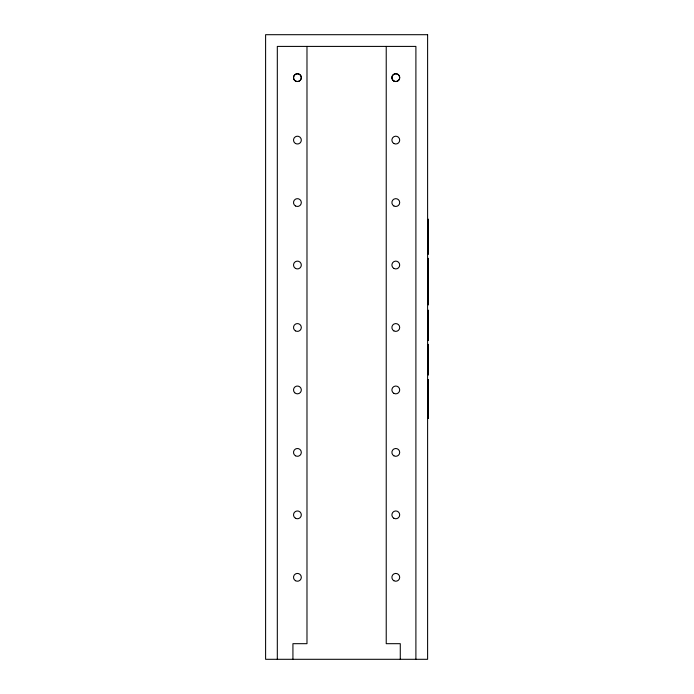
<?xml version="1.0" encoding="UTF-8"?>
<svg xmlns="http://www.w3.org/2000/svg" width="694" height="694" viewBox="0 0 694 694"><rect width="100%" height="100%" fill="white"/><g stroke="black" fill="none" stroke-linecap="round" stroke-linejoin="round"><path stroke-width="1.04" d="M427.608 379.592L428.389 379.592L428.389 418.465L427.608 418.465M427.608 379.809L428.389 379.757M427.608 380.251L428.389 380.251M427.608 380.442L428.389 380.442M427.608 381.041L428.389 381.041M427.608 381.483L428.389 381.483M427.608 382.082L428.389 382.082M427.608 382.906L428.389 382.906M427.608 383.357L428.389 383.357M427.608 384.71L428.389 384.71M427.608 384.832L428.389 384.832M427.608 386.523L428.389 386.523M427.608 386.914L428.389 386.914M427.608 388.432L428.389 388.432M427.608 389.395L428.389 389.395M427.608 391.442L428.389 391.468M427.608 391.642L428.389 391.642M427.608 391.737L428.389 391.737M427.608 392.067L428.389 392.067M427.608 392.231L428.389 392.231M427.608 392.613L428.389 392.613M427.608 393.238L428.389 393.238M427.608 393.992L428.389 393.992M427.608 394.678L428.389 394.678M427.608 395.649L428.389 395.754M427.608 396.465L428.389 396.465M427.608 398.061L428.389 398.061M427.608 398.521L428.389 398.495M427.608 401.071L428.389 401.071M427.608 402.355L428.389 402.355M427.608 403.5L428.389 403.5M427.608 405.331L428.389 405.331M427.608 406.641L428.389 406.641M427.608 411.212L428.389 411.212M427.608 413.407L428.389 413.407M427.608 416.738L428.389 416.738M427.617 416.981L428.389 416.981M427.608 417.641L428.389 417.641M428.389 219.131L428.389 254.412M428.389 258.272L428.389 304.944M428.389 310.14L428.389 340.589M428.389 344.302L428.389 375.081M415.897 659.3L415.897 46.411L277.314 46.411L277.314 659.3M400.282 659.3L400.282 643.685L386.228 643.685L386.228 46.411M306.982 46.411L306.982 643.685L292.929 643.685L292.929 659.3M427.608 34.7L265.602 34.7L265.602 659.3L427.608 659.3L427.608 34.7M428.389 405.721L427.608 405.721L428.389 405.764M295.471 81.025A3.904 3.904 0 0 0 301.326 77.641A3.904 3.904 0 0 0 295.471 74.258A3.904 3.904 0 0 0 295.471 81.025M393.845 81.025A3.904 3.904 0 0 0 399.701 77.641A3.904 3.904 0 0 0 393.845 74.258A3.904 3.904 0 0 0 393.845 81.025M295.471 143.485A3.904 3.904 0 0 0 301.326 140.101A3.904 3.904 0 0 0 295.471 136.718A3.904 3.904 0 0 0 295.471 143.485M393.845 143.485A3.904 3.904 0 0 0 399.701 140.101A3.904 3.904 0 0 0 393.845 136.718A3.904 3.904 0 0 0 393.845 143.485M295.471 205.945A3.904 3.904 0 0 0 301.326 202.561A3.904 3.904 0 0 0 295.471 199.178A3.904 3.904 0 0 0 295.471 205.945M393.845 205.945A3.904 3.904 0 0 0 399.701 202.561A3.904 3.904 0 0 0 393.845 199.178A3.904 3.904 0 0 0 393.845 205.945M295.471 268.404A3.904 3.904 0 0 0 301.326 265.021A3.904 3.904 0 0 0 295.471 261.638A3.904 3.904 0 0 0 295.471 268.404M393.845 268.404A3.904 3.904 0 0 0 399.701 265.021A3.904 3.904 0 0 0 393.845 261.638A3.904 3.904 0 0 0 393.845 268.404M295.471 330.865A3.904 3.904 0 0 0 301.326 327.481A3.904 3.904 0 0 0 295.471 324.098A3.904 3.904 0 0 0 295.471 330.865M393.845 330.865A3.904 3.904 0 0 0 399.701 327.481A3.904 3.904 0 0 0 393.845 324.098A3.904 3.904 0 0 0 393.845 330.865M294.664 392.7A3.904 3.904 0 0 0 301.196 390.948A3.904 3.904 0 0 0 296.416 386.168A3.904 3.904 0 0 0 294.664 392.7M393.845 393.325A3.904 3.904 0 0 0 399.701 389.941A3.904 3.904 0 0 0 393.845 386.558A3.904 3.904 0 0 0 393.845 393.325M295.471 455.784A3.904 3.904 0 0 0 301.326 452.401A3.904 3.904 0 0 0 295.471 449.018A3.904 3.904 0 0 0 295.471 455.784M393.845 455.784A3.904 3.904 0 0 0 399.701 452.401A3.904 3.904 0 0 0 393.845 449.018A3.904 3.904 0 0 0 393.845 455.784M295.471 518.245A3.904 3.904 0 0 0 301.326 514.861A3.904 3.904 0 0 0 295.471 511.478A3.904 3.904 0 0 0 295.471 518.245M393.845 518.245A3.904 3.904 0 0 0 399.701 514.861A3.904 3.904 0 0 0 393.845 511.478A3.904 3.904 0 0 0 393.845 518.245M295.471 580.705A3.904 3.904 0 0 0 301.326 577.321A3.904 3.904 0 0 0 295.471 573.938A3.904 3.904 0 0 0 295.471 580.705M393.845 580.705A3.904 3.904 0 0 0 399.701 577.321A3.904 3.904 0 0 0 393.845 573.938A3.904 3.904 0 0 0 393.845 580.705M294.664 80.4A3.904 3.904 0 0 0 301.196 78.648A3.904 3.904 0 0 0 296.416 73.868A3.904 3.904 0 0 0 294.664 80.4M393.038 80.4A3.904 3.904 0 0 0 399.571 78.648A3.904 3.904 0 0 0 394.791 73.868A3.904 3.904 0 0 0 393.038 80.4"/></g></svg>
